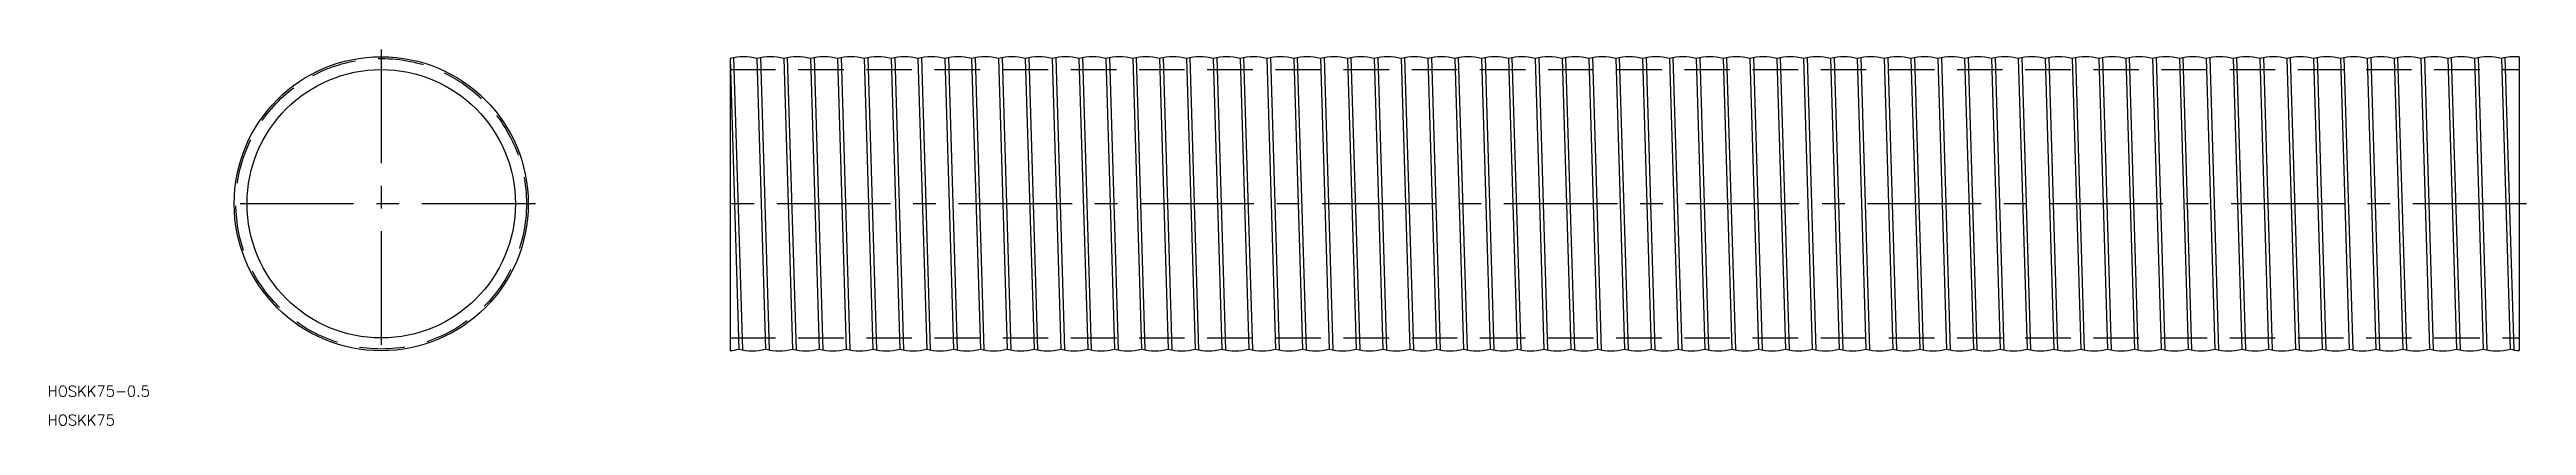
# Model space of a CAD drawing. Extents: x -93 to 600, y -62 to 43.
import ezdxf

# ---------------------------------------------------------------- set-up
doc = ezdxf.new("R2010")
doc.units = 0
doc.linetypes.add('CENTER', pattern=[50.8, 31.75, -6.35, 6.35, -6.35])
doc.linetypes.add('DASHED', pattern=[19.05, 12.7, -6.35])
doc.layers.get('0').update_dxf_attribs({"linetype": 'CONTINUOUS'})
doc.layers.add('CENTER', color=1, linetype='CENTER')
doc.styles.get("Standard").update_dxf_attribs({"font": 'txt.shx', "height": 3, "bigfont": 'bigfont.shx'})

msp = doc.modelspace()

# ---------------------------------------------------------------- linework, layer by layer
at = {"color": 7, "linetype": 'CONTINUOUS'}
for p, q in [((97.5, 40.6), (99.93, -40.6)), ((97.5, 40.6), (97.5, -41.04)), ((98.49, 40.83), (100.94, -40.84)), ((105, 40.6), (107.43, -40.6)), ((105.99, 40.83), (108.44, -40.84)), ((112.5, 40.6), (114.93, -40.6)), ((113.49, 40.83), (115.94, -40.84)), ((120, 40.6), (122.43, -40.6)), ((120.99, 40.83), (123.44, -40.84)), ((127.5, 40.6), (129.93, -40.6)), ((128.49, 40.83), (130.94, -40.84)), ((135, 40.6), (137.43, -40.6)), ((135.99, 40.83), (138.44, -40.84)), ((142.5, 40.6), (144.93, -40.6)), ((143.49, 40.83), (145.94, -40.84)), ((150, 40.6), (152.43, -40.6)), ((150.99, 40.83), (153.44, -40.84)), ((157.5, 40.6), (159.93, -40.6)), ((158.49, 40.83), (160.94, -40.84)), ((165, 40.6), (167.43, -40.6)), ((165.99, 40.83), (168.44, -40.84)), ((172.5, 40.6), (174.93, -40.6)), ((173.49, 40.83), (175.94, -40.84)), ((180, 40.6), (182.43, -40.6)), ((180.99, 40.83), (183.44, -40.84)), ((187.5, 40.6), (189.93, -40.6)), ((188.49, 40.83), (190.94, -40.84)), ((195, 40.6), (197.43, -40.6)), ((195.99, 40.83), (198.44, -40.84)), ((202.5, 40.6), (204.93, -40.6)), ((203.49, 40.83), (205.94, -40.84)), ((210, 40.6), (212.43, -40.6)), ((210.99, 40.83), (213.44, -40.84)), ((217.5, 40.6), (219.93, -40.6)), ((218.49, 40.83), (220.94, -40.84)), ((225, 40.6), (227.43, -40.6)), ((225.99, 40.83), (228.44, -40.84)), ((232.5, 40.6), (234.93, -40.6)), ((233.49, 40.83), (235.94, -40.84)), ((240, 40.6), (242.43, -40.6)), ((240.99, 40.83), (243.44, -40.84)), ((247.5, 40.6), (249.93, -40.6)), ((248.49, 40.83), (250.94, -40.84)), ((255, 40.6), (257.43, -40.6)), ((255.99, 40.83), (258.44, -40.84)), ((262.5, 40.6), (264.93, -40.6)), ((263.49, 40.83), (265.94, -40.84)), ((270, 40.6), (272.43, -40.6)), ((270.99, 40.83), (273.44, -40.84)), ((277.5, 40.6), (279.93, -40.6)), ((278.49, 40.83), (280.94, -40.84)), ((285, 40.6), (287.43, -40.6)), ((285.99, 40.83), (288.44, -40.84)), ((292.5, 40.6), (294.93, -40.6)), ((293.49, 40.83), (295.94, -40.84)), ((300, 40.6), (302.43, -40.6)), ((300.99, 40.83), (303.44, -40.84)), ((307.5, 40.6), (309.93, -40.6)), ((308.49, 40.83), (310.94, -40.84)), ((315, 40.6), (317.43, -40.6)), ((315.99, 40.83), (318.44, -40.84)), ((322.5, 40.6), (324.93, -40.6)), ((323.49, 40.83), (325.94, -40.84)), ((330, 40.6), (332.43, -40.6)), ((330.99, 40.83), (333.44, -40.84)), ((337.5, 40.6), (339.93, -40.6)), ((338.49, 40.83), (340.94, -40.84)), ((345, 40.6), (347.43, -40.6)), ((345.99, 40.83), (348.44, -40.84)), ((352.5, 40.6), (354.93, -40.6)), ((353.49, 40.83), (355.94, -40.84)), ((360, 40.6), (362.43, -40.6)), ((360.99, 40.83), (363.44, -40.84)), ((367.5, 40.6), (369.93, -40.6)), ((368.49, 40.83), (370.94, -40.84)), ((375, 40.6), (377.43, -40.6)), ((375.99, 40.83), (378.44, -40.84)), ((382.5, 40.6), (384.93, -40.6)), ((383.49, 40.83), (385.94, -40.84)), ((390, 40.6), (392.43, -40.6)), ((390.99, 40.83), (393.44, -40.84)), ((397.5, 40.6), (399.93, -40.6)), ((398.49, 40.83), (400.94, -40.84)), ((405, 40.6), (407.43, -40.6)), ((405.99, 40.83), (408.44, -40.84)), ((412.5, 40.6), (414.93, -40.6)), ((413.49, 40.83), (415.94, -40.84)), ((420, 40.6), (422.43, -40.6)), ((420.99, 40.83), (423.44, -40.84)), ((427.5, 40.6), (429.93, -40.6)), ((428.49, 40.83), (430.94, -40.84)), ((435, 40.6), (437.43, -40.6)), ((435.99, 40.83), (438.44, -40.84)), ((442.5, 40.6), (444.93, -40.6)), ((443.49, 40.83), (445.94, -40.84)), ((450, 40.6), (452.43, -40.6)), ((450.99, 40.83), (453.44, -40.84)), ((457.5, 40.6), (459.93, -40.6)), ((458.49, 40.83), (460.94, -40.84)), ((465, 40.6), (467.43, -40.6)), ((465.99, 40.83), (468.44, -40.84)), ((472.5, 40.6), (474.93, -40.6)), ((473.49, 40.83), (475.94, -40.84)), ((480, 40.6), (482.43, -40.6)), ((480.99, 40.83), (483.44, -40.84)), ((487.5, 40.6), (489.93, -40.6)), ((488.49, 40.83), (490.94, -40.84)), ((495, 40.6), (497.43, -40.6)), ((495.99, 40.83), (498.44, -40.84)), ((502.5, 40.6), (504.93, -40.6)), ((503.49, 40.83), (505.94, -40.84)), ((510, 40.6), (512.43, -40.6)), ((510.99, 40.83), (513.44, -40.84)), ((517.5, 40.6), (519.93, -40.6)), ((518.49, 40.83), (520.94, -40.84)), ((525, 40.6), (527.43, -40.6)), ((525.99, 40.83), (528.44, -40.84)), ((532.5, 40.6), (534.93, -40.6)), ((533.49, 40.83), (535.94, -40.84)), ((540, 40.6), (542.43, -40.6)), ((540.99, 40.83), (543.44, -40.84)), ((547.5, 40.6), (549.93, -40.6)), ((548.49, 40.83), (550.94, -40.84)), ((555, 40.6), (557.43, -40.6)), ((555.99, 40.83), (558.44, -40.84)), ((562.5, 40.6), (564.93, -40.6)), ((563.49, 40.83), (565.94, -40.84)), ((570, 40.6), (572.43, -40.6)), ((570.99, 40.83), (573.44, -40.84)), ((577.5, 40.6), (579.93, -40.6)), ((578.49, 40.83), (580.94, -40.84)), ((585, 40.6), (587.43, -40.6)), ((585.99, 40.83), (588.44, -40.84)), ((592.5, 40.6), (594.93, -40.6)), ((593.49, 40.83), (595.94, -40.84)), ((597.5, 41.05), (597.5, -41.05))]:
    msp.add_line(p, q, dxfattribs=at)
at = {"color": 3, "linetype": 'DASHED'}
for p, q in [((97.5, 37.5), (597.5, 37.5)), ((97.5, -37.5), (597.5, -37.5))]:
    msp.add_line(p, q, dxfattribs=at)
at = {"color": 7, "linetype": 'CONTINUOUS'}
for radius in [41.1, 37.5]:
    msp.add_circle((0, 0), radius, dxfattribs=at)
at = {"color": 3, "linetype": 'DASHED'}
msp.add_circle((0, 0), 40.6, dxfattribs=at)
at = {"color": 7, "linetype": 'CONTINUOUS'}
for centre, start, end in [((101.25, 26.82), 74.77675, 105.22325), ((108.75, 26.82), 74.77675, 105.22325), ((116.25, 26.82), 74.77675, 105.22325), ((123.75, 26.82), 74.77675, 105.22325), ((131.25, 26.82), 74.77675, 105.22325), ((138.75, 26.82), 74.77675, 105.22325), ((146.25, 26.82), 74.77675, 105.22325), ((153.75, 26.82), 74.77675, 105.22325), ((161.25, 26.82), 74.77675, 105.22325), ((168.75, 26.82), 74.77675, 105.22325), ((176.25, 26.82), 74.77675, 105.22325), ((183.75, 26.82), 74.77675, 105.22325), ((191.25, 26.82), 74.77675, 105.22325), ((198.75, 26.82), 74.77675, 105.22325), ((206.25, 26.82), 74.77675, 105.22325), ((213.75, 26.82), 74.77675, 105.22325), ((221.25, 26.82), 74.77675, 105.22325), ((228.75, 26.82), 74.77675, 105.22325), ((236.25, 26.82), 74.77675, 105.22325), ((243.75, 26.82), 74.77675, 105.22325), ((251.25, 26.82), 74.77675, 105.22325), ((258.75, 26.82), 74.77675, 105.22325), ((266.25, 26.82), 74.77675, 105.22325), ((273.75, 26.82), 74.77675, 105.22325), ((281.25, 26.82), 74.77675, 105.22325), ((288.75, 26.82), 74.77675, 105.22325), ((296.25, 26.82), 74.77675, 105.22325), ((303.75, 26.82), 74.77675, 105.22325), ((311.25, 26.82), 74.77675, 105.22325), ((318.75, 26.82), 74.77675, 105.22325), ((326.25, 26.82), 74.77675, 105.22325), ((333.75, 26.82), 74.77675, 105.22325), ((341.25, 26.82), 74.77675, 105.22325), ((348.75, 26.82), 74.77675, 105.22325), ((356.25, 26.82), 74.77675, 105.22325), ((363.75, 26.82), 74.77675, 105.22325), ((371.25, 26.82), 74.77675, 105.22325), ((378.75, 26.82), 74.77675, 105.22325), ((386.25, 26.82), 74.77675, 105.22325), ((393.75, 26.82), 74.77675, 105.22325), ((401.25, 26.82), 74.77675, 105.22325), ((408.75, 26.82), 74.77675, 105.22325), ((416.25, 26.82), 74.77675, 105.22325), ((423.75, 26.82), 74.77675, 105.22325), ((431.25, 26.82), 74.77675, 105.22325), ((438.75, 26.82), 74.77675, 105.22325), ((446.25, 26.82), 74.77675, 105.22325), ((453.75, 26.82), 74.77675, 105.22325), ((461.25, 26.82), 74.77675, 105.22325), ((468.75, 26.82), 74.77675, 105.22325), ((476.25, 26.82), 74.77675, 105.22325), ((483.75, 26.82), 74.77675, 105.22325), ((491.25, 26.82), 74.77675, 105.22325), ((498.75, 26.82), 74.77675, 105.22325), ((506.25, 26.82), 74.77675, 105.22325), ((513.75, 26.82), 74.77675, 105.22325), ((521.25, 26.82), 74.77675, 105.22325), ((528.75, 26.82), 74.77675, 105.22325), ((536.25, 26.82), 74.77675, 105.22325), ((543.75, 26.82), 74.77675, 105.22325), ((551.25, 26.82), 74.77675, 105.22325), ((558.75, 26.82), 74.77675, 105.22325), ((566.25, 26.82), 74.77675, 105.22325), ((573.75, 26.82), 74.77675, 105.22325), ((581.25, 26.82), 74.77675, 105.22325), ((588.75, 26.82), 74.77675, 105.22325), ((596.25, 26.82), 84.97865, 105.22325), ((96.18, -26.82), 275.30137, 285.22325), ((103.68, -26.82), 254.77675, 285.22325), ((111.18, -26.82), 254.77675, 285.22325), ((118.68, -26.82), 254.77675, 285.22325), ((126.18, -26.82), 254.77675, 285.22325), ((133.68, -26.82), 254.77675, 285.22325), ((141.18, -26.82), 254.77675, 285.22325), ((148.68, -26.82), 254.77675, 285.22325), ((156.18, -26.82), 254.77675, 285.22325), ((163.68, -26.82), 254.77675, 285.22325), ((171.18, -26.82), 254.77675, 285.22325), ((178.68, -26.82), 254.77675, 285.22325), ((186.18, -26.82), 254.77675, 285.22325), ((193.68, -26.82), 254.77675, 285.22325), ((201.18, -26.82), 254.77675, 285.22325), ((208.68, -26.82), 254.77675, 285.22325), ((216.18, -26.82), 254.77675, 285.22325), ((223.68, -26.82), 254.77675, 285.22325), ((231.18, -26.82), 254.77675, 285.22325), ((238.68, -26.82), 254.77675, 285.22325), ((246.18, -26.82), 254.77675, 285.22325), ((253.68, -26.82), 254.77675, 285.22325), ((261.18, -26.82), 254.77675, 285.22325), ((268.68, -26.82), 254.77675, 285.22325), ((276.18, -26.82), 254.77675, 285.22325), ((283.68, -26.82), 254.77675, 285.22325), ((291.18, -26.82), 254.77675, 285.22325), ((298.68, -26.82), 254.77675, 285.22325), ((306.18, -26.82), 254.77675, 285.22325), ((313.68, -26.82), 254.77675, 285.22325), ((321.18, -26.82), 254.77675, 285.22325), ((328.68, -26.82), 254.77675, 285.22325), ((336.18, -26.82), 254.77675, 285.22325), ((343.68, -26.82), 254.77675, 285.22325), ((351.18, -26.82), 254.77675, 285.22325), ((358.68, -26.82), 254.77675, 285.22325), ((366.18, -26.82), 254.77675, 285.22325), ((373.68, -26.82), 254.77675, 285.22325), ((381.18, -26.82), 254.77675, 285.22325), ((388.68, -26.82), 254.77675, 285.22325), ((396.18, -26.82), 254.77675, 285.22325), ((403.68, -26.82), 254.77675, 285.22325), ((411.18, -26.82), 254.77675, 285.22325), ((418.68, -26.82), 254.77675, 285.22325), ((426.18, -26.82), 254.77675, 285.22325), ((433.68, -26.82), 254.77675, 285.22325), ((441.18, -26.82), 254.77675, 285.22325), ((448.68, -26.82), 254.77675, 285.22325), ((456.18, -26.82), 254.77675, 285.22325), ((463.68, -26.82), 254.77675, 285.22325), ((471.18, -26.82), 254.77675, 285.22325), ((478.68, -26.82), 254.77675, 285.22325), ((486.18, -26.82), 254.77675, 285.22325), ((493.68, -26.82), 254.77675, 285.22325), ((501.18, -26.82), 254.77675, 285.22325), ((508.68, -26.82), 254.77675, 285.22325), ((516.18, -26.82), 254.77675, 285.22325), ((523.68, -26.82), 254.77675, 285.22325), ((531.18, -26.82), 254.77675, 285.22325), ((538.68, -26.82), 254.77675, 285.22325), ((546.18, -26.82), 254.77675, 285.22325), ((553.68, -26.82), 254.77675, 285.22325), ((561.18, -26.82), 254.77675, 285.22325), ((568.68, -26.82), 254.77675, 285.22325), ((576.18, -26.82), 254.77675, 285.22325), ((583.68, -26.82), 254.77675, 285.22325), ((591.18, -26.82), 254.77675, 285.22325), ((598.68, -26.82), 254.77675, 265.25856)]:
    msp.add_arc(centre, 14.28, start, end, dxfattribs=at)
at = {"layer": 'CENTER', "color": 1, "linetype": 'CENTER'}
for p, q in [((0, 43.1), (0, -43.1)), ((43.1, 0), (-43.1, 0)), ((599.5, 0), (95.5, 0))]:
    msp.add_line(p, q, dxfattribs=at)

# ---------------------------------------------------------------- texts
at = {"color": 7, "linetype": 'CONTINUOUS'}
for s, p in [('HOSKK75-0.5', (-93.2, -53.88)), ('HOSKK75', (-93.2, -61.96))]:
    msp.add_text(s, height=3, dxfattribs=at).set_placement(p)

doc.saveas('drawing.dxf')
